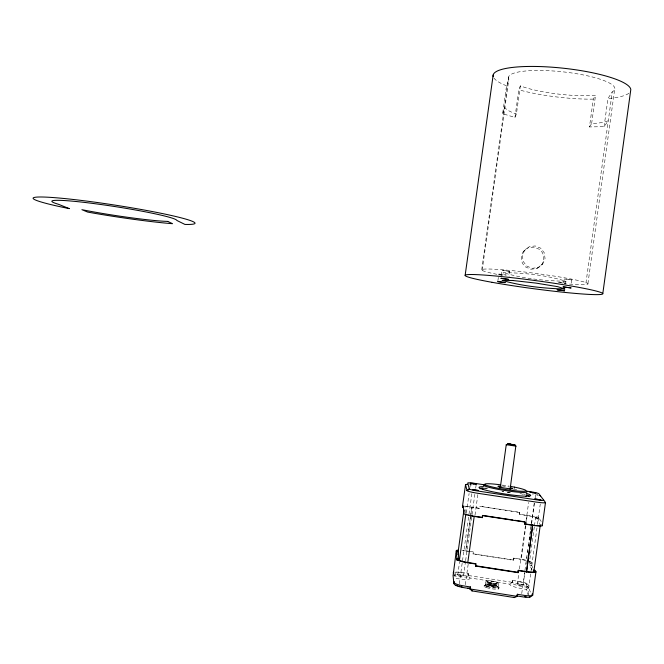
<?xml version="1.0" encoding="UTF-8"?>
<svg xmlns="http://www.w3.org/2000/svg" width="664" height="664" viewBox="0 0 664 664"><rect width="100%" height="100%" fill="white"/><g stroke="black" fill="none" stroke-linecap="round" stroke-linejoin="round"><path stroke-width="0.5" stroke-dasharray="3.32 2.49" d="M453.346 573.737L454.998 576.003L454.89 575.007A7.777 1.278 9.3 0 1 462.376 574.883L468.103 575.771L468.103 573.505L467.838 575.414L468.402 576.178A11.296 1.851 9.3 0 1 457.181 576.377L453.08 575.663M468.103 575.771L468.311 573.538L461.356 572.468A9.719 1.585 9.3 0 0 455.114 572.111M484.097 586.304L484.264 585.125M485.251 585.274L485.824 581.158M487.293 581.382L486.969 583.739L487.816 584.876L487.949 583.897M491.899 585.449C500.847 587.15 481.69 584.586 492.306 584.785M490.48 585.133C487.301 580.693 498.008 584.619 492.406 585.515M495.684 586.104L495.825 585.125M496.805 585.274L497.137 582.917M498.606 583.15L498.041 587.275L498.863 588.603L499.021 587.424M513.131 559.993L473 553.801L513.255 560.3L513.396 558.084L521.066 559.262A9.811 1.428 9.5 0 1 525.954 560.208M534.454 525.805L535.558 517.762L536.18 518.75L538.13 519.049L537.491 518.053L535.558 517.762A7.843 0.88 9.2 0 0 527.266 515.621L519.588 514.459L519.721 512.309L479.615 506.242L479.425 508.375L471.789 507.221A7.769 0.88 8.9 0 0 464.875 506.715M513.255 560.3L513.396 558.084M519.588 514.459L519.721 512.309M512.484 580.402L512.127 582.619L517.887 583.515A7.852 1.278 9.7 0 1 526.137 586.096L526.56 587.142L528.76 585.507L528.154 584.229A9.819 1.585 9.7 0 0 519.281 581.473L512.276 580.369L512.127 582.619L512.392 580.709M517.306 584.395L518.866 573.132M519.431 569.031L525.514 524.983M526.079 520.891L528.627 502.449M517.887 583.515L518.086 581.274M525.855 525.838L521.198 559.569A7.852 1.137 9.5 0 1 525.988 560.54M525.996 524.817L527.125 515.38L519.464 514.218M563.719 282.955L564.284 278.93L571.737 279.818L571.372 284.931M521.738 593.55L525.664 565.081M525.805 564.06L528.195 546.771M528.336 545.758L531.283 524.402M531.424 523.381L534.229 503.046M523.099 585.299L525.075 570.949M525.929 564.807L526.212 562.757M526.776 558.656L527.058 556.606M527.623 552.506L527.905 550.456M528.469 546.356L528.751 544.314M529.316 540.214L529.889 536.114M530.03 535.084L530.594 530.992M530.735 529.963L531.441 524.842M531.582 523.813L534.412 503.32M535.118 498.199L535.823 493.078M565.554 284.167L565.952 281.254C545.816 275.012 524.236 272.871 503.188 272.647L502.781 275.56M526.137 586.096L526.403 584.171A7.852 1.27 9.7 0 0 518.152 581.606M534.312 526.809L529.457 561.993L530.046 563.246L529.781 565.18L532.171 570.359M589.466 126.94L591.641 123.554L593.674 123.471A53.477 10.143 6.4 0 0 608.29 120.665L604.082 126.633L589.466 126.94L593.301 99.127L595.533 95.325L590.42 95.633A53.452 11.305 6.2 0 1 524.535 87.349L520.344 85.88L518.816 89.748L514.957 117.428L502.64 113.702L506.532 85.797L508.89 78.9A53.452 11.305 6.2 0 1 567.006 72.326A53.452 11.305 6.2 0 1 612.258 91.848L585.739 284.574M536.18 518.75L536.446 516.824L538.396 517.115L541.359 521.705M591.641 123.554L595.533 95.325M532.943 568.077L531.723 565.487L531.989 563.545L531.391 562.292A9.811 1.428 9.5 0 0 528.951 561.038M538.13 519.049L538.396 517.115M527.805 594.496L537.342 525.324M537.483 524.303L540.288 503.959M604.082 126.633L607.95 98.546L612.258 91.848M587.93 283.636L614.822 88.196M481.724 269.708L508.641 76.908M482.164 270.381L508.89 78.9M514.957 117.428L516.426 113.976L520.344 85.88M454.89 575.007L455.155 573.09A7.777 1.27 9.3 0 1 462.642 572.974L462.376 574.883M454.998 576.003L455.263 574.069M465.655 512.94L465.929 510.948L464.833 505.976M497.9 280.664L498.83 274.041L506.184 275.045L498.83 274.041M457.728 575.124L459.571 561.86M466.394 512.874L469.091 493.485M469.946 487.359L470.519 483.284M501.37 275.377L502.059 270.414L506.134 270.704L509.744 271.418L509.072 276.431M459.305 583.78L468.85 515.189M468.991 514.168L471.847 493.692M470.378 517.405L465.696 551.012A7.777 1.137 9.2 0 0 461.903 550.581M470.519 516.385L471.731 506.989A9.711 1.096 8.9 0 0 464.277 506.292M470.784 515.389L465.821 551.037L467.697 551.319M470.925 514.368L471.731 506.989L479.425 508.375M463.472 576.02L465.464 561.727M465.605 560.706L474.835 494.348M475.69 488.223L476.254 484.139M465.323 584.718L468.17 564.242M475.009 515.081L477.856 494.597M473.067 554.1L473.266 551.9L465.647 550.722A9.719 1.419 9.2 0 0 463.19 550.39M529.142 596.089L526.444 589.366A13.38 2.191 9.8 0 1 509.952 584.171L469.755 577.912L467.838 575.414L512.218 582.311L512.027 582.967A11.429 1.851 9.8 0 0 524.377 586.843L528.478 587.408L531.964 595.849M572.061 279.951L564.275 278.98M502.64 113.702L504.897 107.526A53.477 10.143 6.4 0 0 514.741 113.419L516.426 113.976M524.684 250.137L522.427 255.499L523.132 261.326L526.66 266.023L532.071 268.322L537.973 267.567L542.729 263.998L545.061 258.57L544.281 252.793L540.662 248.17L535.176 245.946L529.349 246.643L523.614 251.282M493.991 583.83L490.057 583.216M489.385 585.125L491.709 584.743M526.444 589.366L528.478 587.408L528.743 585.474L526.56 587.142M484.272 585.997L485.401 585.017M509.952 584.171L512.218 582.311M536.761 268.505A11.305 11.13 -11.7 0 0 539.417 249.332L533.989 247.132L528.237 247.821A11.172 11.13 50.6 0 0 525.573 266.978L530.926 269.252L536.761 268.505L537.973 267.567M541.451 264.986L542.729 263.998M495.601 586.27A3.992 0.672 9.6 0 0 490.547 584.652A3.992 0.672 9.6 0 0 489.111 585.565A3.992 0.672 9.6 0 0 495.601 586.27L496.705 585.474A4.988 0.83 9.6 0 0 490.372 583.457A4.988 0.83 9.6 0 0 488.588 584.594A4.988 0.83 9.6 0 0 496.705 585.474M509.761 271.468L502.059 270.414M489.443 585.025L493.999 585.739M558.216 282.183L565.637 283.154L564.516 283.204M593.301 99.127L588.47 99.16A69.247 14.649 6.2 0 1 523.016 90.918L518.816 89.748M565.952 281.254C544.887 280.88 523.406 278.706 503.188 272.647M497.021 586.561L497.842 586.602M564.475 283.686L566.483 283.843M569.496 284.084L571.513 284.242A53.626 3.511 7.5 0 0 574.717 279.752A53.626 3.511 7.5 0 0 501.204 269.667A53.626 3.511 7.5 0 0 492.439 273.394L498.448 274.63A53.626 3.511 7.5 0 0 503.37 275.552M562.831 283.047L559.262 282.507M513.421 489.161L517.455 489.766M519.854 512.55L479.615 506.242M526.403 584.171L528.336 584.469M541.583 524.469L539.575 524.162L539.849 522.161L536.446 516.824M468.635 551.469L473.266 551.9M513.521 558.382L521.066 559.262M531.391 562.292L529.457 561.993A7.852 1.137 9.5 0 0 528.652 561.429M530.046 563.246L531.989 563.545M529.781 565.18L531.723 565.487M491.916 585.524L490.721 585.283M492.223 584.835L492.887 584.918M491.385 585.357L489.443 584.727M492.705 584.942L494.107 585.856L493.128 585.067M628.866 93.242A69.247 14.649 6.2 0 1 607.95 98.546M506.532 85.797A69.247 14.649 6.2 0 1 494.074 78.227M527.125 515.38A9.802 1.096 9.2 0 1 537.491 518.053M537.159 494.755A9.802 0.938 9 0 1 538.064 494.987M469.755 577.912A13.23 2.191 9.3 0 1 454.774 578.195M532.304 493.966A7.843 0.747 9 0 1 533.283 494.14M535.914 494.697A7.843 0.747 9 0 1 537.782 495.228M538.462 495.518A7.843 0.747 9 0 1 538.612 495.643M469.514 484.737A7.76 0.747 8.8 0 1 471.938 484.936M510.525 492.555A6.474 0.622 8.9 0 1 506.806 492.29M503.486 491.792A6.474 0.622 8.9 0 1 501.901 491.493M509.62 492.223A4.98 0.481 8.9 0 1 507.504 492.207M503.785 491.692A4.98 0.481 8.9 0 1 502.573 491.46M483.541 488.82A21.929 2.133 8.9 0 1 487.774 488.604M519.929 493.435A21.929 2.133 8.9 0 1 524.444 494.788M502.142 485.932A21.92 2.067 8.9 0 1 508.632 486.936M502.416 485.077A20.924 1.959 8.9 0 1 509.479 486.197M484.546 488.057A24.917 2.424 8.9 0 1 488.339 488.223M523.506 493.958A24.917 2.424 8.9 0 1 525.05 494.398M486.538 587.607A7.487 1.262 9.6 0 0 498.705 588.918A7.487 1.262 9.6 0 0 489.202 585.872A7.487 1.262 9.6 0 0 486.538 587.607M518.302 584.901A2.946 0.481 9.7 0 0 523.049 585.416A2.946 0.481 9.7 0 0 519.256 584.229A2.946 0.481 9.7 0 0 518.302 584.901M458.616 575.605A2.913 0.481 9.3 0 0 463.397 576.128A2.913 0.481 9.3 0 0 459.787 574.974A2.913 0.481 9.3 0 0 458.616 575.605M487.359 586.395A6.491 1.087 9.6 0 0 497.909 587.54A6.491 1.087 9.6 0 0 489.675 584.909A6.491 1.087 9.6 0 0 487.359 586.395M487.932 582.262A6.491 1.071 9.6 0 0 498.481 583.407A6.491 1.071 9.6 0 0 490.239 580.801A6.491 1.071 9.6 0 0 487.932 582.262M489.244 584.577A3.992 0.664 9.6 0 0 495.742 585.283A3.992 0.664 9.6 0 0 490.679 583.673A3.992 0.664 9.6 0 0 489.244 584.577M486.704 586.42A7.487 1.262 9.6 0 0 498.871 587.731A7.487 1.262 9.6 0 0 489.368 584.693A7.487 1.262 9.6 0 0 486.704 586.42M488.911 582.237A4.988 0.822 9.6 0 0 497.029 583.116A4.988 0.822 9.6 0 0 490.704 581.116A4.988 0.822 9.6 0 0 488.911 582.237"/><path stroke-width="1" d="M533.242 570.094L535.25 570.401L535.898 571.754L533.873 571.447A8.209 1.245 9.6 0 1 526.386 571.555L518.269 570.301L518.127 572.667L475.557 566.068L475.773 563.719L467.697 562.474A8.126 1.245 9.3 0 1 459.463 559.935L457.454 559.619L457.297 558.349L459.281 558.656L459.463 559.935L465.854 513.919M526.527 491.128L530.561 491.733A7.843 0.739 9 0 1 538.877 493.717L545.451 502.424A10.25 1.021 9.1 0 1 536.238 502.084L477.366 493.219A10.143 1.021 8.9 0 1 467.066 490.638L465.522 484.67L462.451 506.69L462.642 507.611L462.908 505.686L463.937 510.649L463.862 513.629A10.143 1.195 9 0 0 474.212 516.426L482.288 517.646L482.487 515.38M475.557 566.068L475.773 563.719M482.288 517.646L482.57 515.637L525.108 522.095L524.834 524.112L532.96 525.349A10.25 1.195 9.3 0 0 542.264 525.539M500.307 487.575L506.25 444.697L506.765 444.614M510.135 489.044L515.828 446.025M514.384 488.106L514.517 487.144M518.127 572.667L518.269 570.301M524.834 524.112L524.967 521.829L514.849 520.294M533.873 571.447L540.247 525.232M517.214 594.288L524.643 595.434A10.267 1.735 9.8 0 0 532.719 595.168L535.914 571.97M542.289 525.697L545.476 502.565M602.812 293.513L630.8 89.599A69.247 14.649 6.2 0 0 558.789 67.761A69.247 14.649 6.2 0 0 493.261 76.675M465.149 275.319L493.178 74.966M457.737 585.789A13.936 2.424 9.4 0 0 455.546 585.49L453.877 583.656L453.08 575.663L456.317 550.713A9.719 1.419 9.2 0 1 458.168 550.132M457.297 558.349L457.015 560.333L456.317 550.713L458.235 551.012A7.777 1.137 9.2 0 1 458.45 550.746M463.937 510.052L458.235 551.012L458.758 558.781M453.877 583.656L454.151 581.656L454.359 582.926A10.159 1.735 9.4 0 0 463.206 585.831L470.585 587.001M453.246 572.783L453.296 572.592A9.719 1.585 9.3 0 1 453.902 572.277M470.261 587.914A11.902 2.058 9.4 0 1 470.419 588.279L470.087 588.985L517.156 596.347L517.439 594.321L517.156 596.347L514.5 597.567L471.988 590.918L470.087 588.985L470.369 586.968L470.245 588.653L464.194 587.706A8.126 1.394 9.4 0 1 455.969 585.001M516.077 446.142L506.25 444.697M510.516 444.565L515.231 445.021L507.371 443.859L513.654 444.789L511.77 444.365M510.242 444.415L508.939 444.091L511.156 444.274M529.523 597.052L531.964 595.849M473.291 483.417C462.551 482.504 484.222 485.741 473.291 483.417L473.482 484.006M459.446 559.91L457.454 559.619A10.151 1.552 9.3 0 0 467.755 562.798L475.839 564.051M508.939 444.091L513.654 444.789M485.185 484.927L475.109 483.417A7.76 0.739 8.8 0 0 467.697 483.043L469.348 488.936A8.109 0.805 8.8 0 0 477.64 490.995L536.288 499.818A8.192 0.805 9.1 0 0 543.708 500.116M483.5 515.53L512.832 519.987M474.27 516.185L482.205 517.389M524.684 523.846L532.802 525.075A8.2 0.954 9.3 0 0 534.885 525.357M456.467 551.9L458.392 552.199M456.201 553.826L458.127 554.125M518.401 570.642L526.535 571.903A10.259 1.552 9.6 0 0 535.898 571.754M475.49 565.736L517.986 572.318M516.799 595.932L522.892 596.886A8.217 1.394 9.9 0 0 530.403 596.629M473.083 515.994L471.042 515.621M466.311 514.293L466.56 514.409A8.117 0.954 9 0 0 467.049 514.6M529.241 496.232L527.93 495.41A24.917 2.424 8.9 0 0 526.17 494.755M532.237 593.848L532.719 595.168M474.212 516.426L467.755 562.798M539.5 495.41A9.802 0.938 9 0 1 540.538 495.925M514.5 597.567A14.11 2.424 9.9 0 1 514.119 597.11M467.846 588.08A13.936 2.424 9.4 0 1 471.423 589.64M472.162 590.545A13.936 2.424 9.4 0 1 471.988 590.918M526.187 493.319A26.112 2.515 8.9 0 1 521.838 496A26.112 2.515 8.9 0 1 487.608 490.646A26.112 2.515 8.9 0 1 483.749 486.679M462.102 586.843A3.054 0.523 9.4 0 1 461.314 586.702M459.944 586.354A3.054 0.523 9.4 0 1 459.139 585.988M526.195 596.795A3.088 0.523 9.9 0 1 524.709 596.629M465.514 484.662A9.711 0.938 8.8 0 1 465.779 484.463M466.145 484.405A9.711 0.938 8.8 0 1 467.331 484.371M526.851 491.684A21.92 2.067 8.9 0 1 503.661 490.322A21.92 2.067 8.9 0 1 484.114 484.737M483.035 489.302A21.929 2.133 8.9 0 1 483.541 488.82M526.286 495.8A21.929 2.133 8.9 0 1 525.954 496.315M510.508 486.38A20.924 1.959 8.9 0 1 522.277 491.269A20.924 1.959 8.9 0 1 488.239 485.94A20.924 1.959 8.9 0 1 500.664 484.836M510.234 487.691A7.47 0.697 8.9 0 1 510.417 488.77A7.47 0.697 8.9 0 1 499.544 487.002A7.47 0.697 8.9 0 1 501.303 486.247M499.502 487.276A6.474 0.614 8.9 0 1 500.44 487.293M509.446 488.638A6.474 0.614 8.9 0 1 510.541 488.928M480.097 488.862A24.917 2.424 8.9 0 1 482.886 488.065M462.451 506.69A9.711 1.096 8.9 0 1 463.09 506.358M539.89 525.548A8.2 0.954 9.3 0 1 536.778 525.548M470.079 515.422A8.117 0.954 9 0 1 468.377 515.007M532.669 525.058L526.535 571.903L532.669 525.058M557.162 289.786L564.583 290.766L557.162 289.786M563.18 286.898L570.957 287.927L563.18 286.898M540.853 499.884L534.786 498.979L540.853 499.884M535.823 493.078L530.038 492.207L535.823 493.078M478.429 490.505L472.411 489.6L478.429 490.505M469.348 488.936L467.074 490.638L469.348 488.936M501.046 278.324L508.657 279.411L501.046 278.324M497.859 281.586L505.13 282.623L497.859 281.586M512.658 280.482L502.108 280.399C522.419 286.184 543.808 288.433 564.881 289.031L557.81 286.682L535.956 283.096L512.658 280.482M167.743 221.419L163.626 221.237A63.213 4.382 8.8 0 1 88.428 210.953L81.896 209.683L87.656 212.073L93.624 213.144A81.913 5.685 8.8 0 0 168.175 223.345L172.524 223.685L167.743 221.419M69.222 208.604L58.49 204.288A63.213 4.382 8.8 0 1 99.442 204.304A63.213 4.382 8.8 0 1 176.848 220.448L184.916 224.424A81.913 5.685 8.8 0 0 155.144 212.098A81.913 5.685 8.8 0 0 45.467 197.1A81.913 5.685 8.8 0 0 69.222 208.604M492.065 282.316A69.488 4.142 7.6 0 0 602.289 294.177A69.488 4.142 7.6 0 0 507.645 277.212A69.488 4.142 7.6 0 0 492.065 282.316"/></g></svg>
